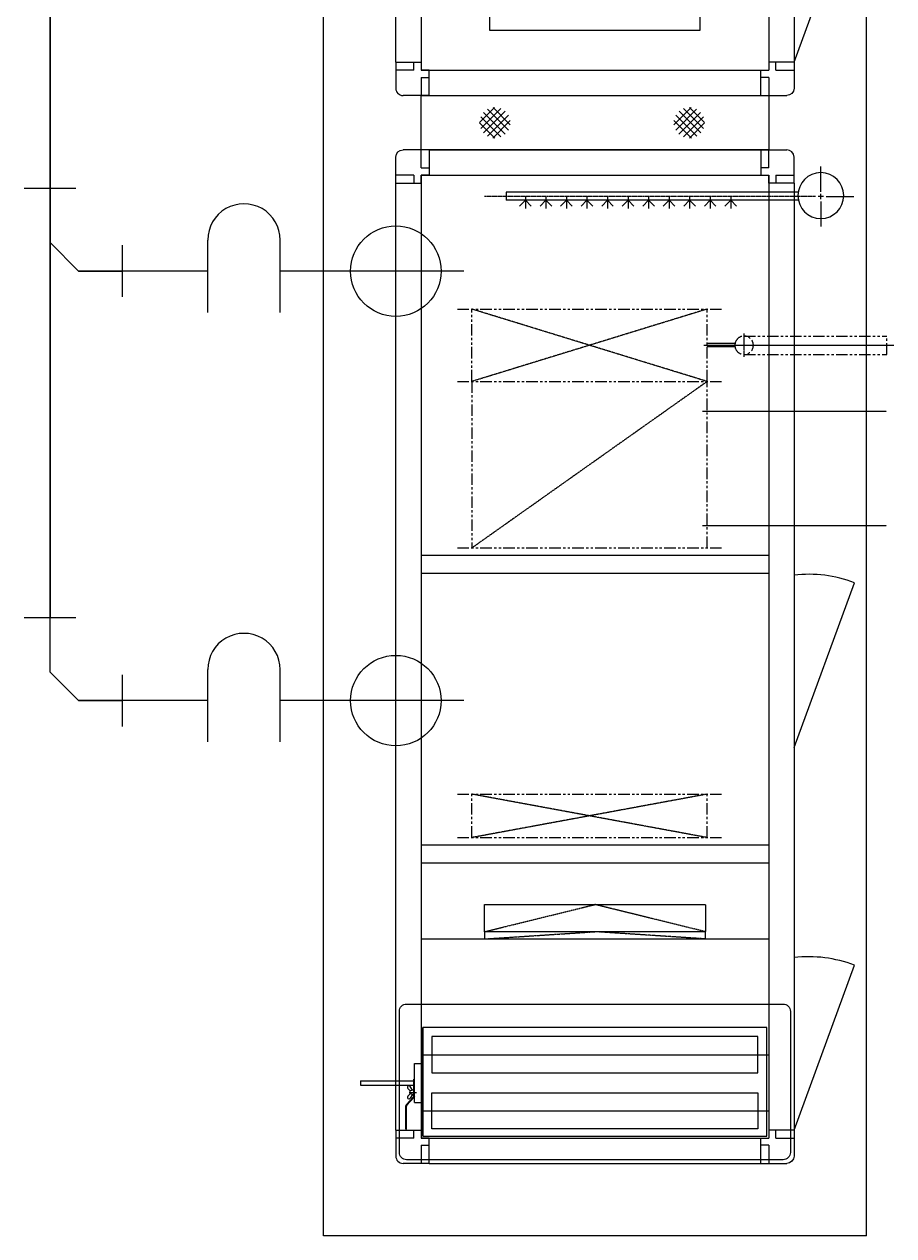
# Model space of a CAD drawing. Header units: millimetres. Extents: x 98929 to 11941380, y 952 to 54154.
# Drawn here: x 114962 to 117363, y 32857 to 36204 of the extents above; entities that cross this region are included whole.
import ezdxf

# ---------------------------------------------------------------- set-up
doc = ezdxf.new("R2010")
doc.units = ezdxf.units.MM
for name, pattern in [('CENTER', [2, 1.25, -0.25, 0.25, -0.25]), ('HIDDEN', [0.375, 0.25, -0.125]), ('PHANTOM', [63.5, 31.75, -6.35, 6.35, -6.35, 6.35, -6.35]), ('PHANTOM2', [1.25, 0.625, -0.125, 0.125, -0.125, 0.125, -0.125])]:
    doc.linetypes.add(name, pattern=pattern)
for name, color, linetype in [('1', 1, 'Continuous'), ('COIL', 1, 'PHANTOM'), ('DAMPER', 7, 'Continuous'), ('DOOR', 4, 'Continuous'), ('FILTER', 1, 'HIDDEN'), ('FRAME', 2, 'Continuous'), ('HU', 1, 'Continuous'), ('pipe', 3, 'Continuous'), ('SD', 4, 'Continuous'), ('빌트인', 8, 'Continuous'), ('오배수', 6, 'Continuous'), ('장비', 8, 'Continuous')]:
    doc.layers.add(name, color=color, linetype=linetype)

# ---------------------------------------------------------------- blocks, each defined once
blk = doc.blocks.new('A$C07EE124B')
at = {"layer": 'FRAME', "color": 7}
for p, q in [((0, 0), (0, 72)), ((92, 92), (20, 92)), ((92, 92), (20, 92)), ((92, 92), (92, 22)), ((0, 0), (70, 0)), ((70, 0), (70, 22)), ((92, 22), (70, 22)), ((92, 22), (70, 22))]:
    blk.add_line(p, q, dxfattribs=at)
at = {"layer": 'FRAME', "color": 251}
for p, q in [((70, 42), (70, 92)), ((70, 42), (92, 42)), ((50, 22), (0, 22)), ((50, 22), (50, 0))]:
    blk.add_line(p, q, dxfattribs=at)
at = {"layer": 'FRAME', "color": 7}
blk.add_arc((20, 72), 20, 90, 180, dxfattribs=at)
blk = doc.blocks.new('MF-75')
at = {"layer": 'FILTER', "color": 1, "linetype": 'PHANTOM2', "ltscale": 0.5}
for p in [(-75, 305), (-75, -305)]:
    blk.add_line(p, (0, 0), dxfattribs=at)
at = {"layer": 'FILTER', "linetype": 'HIDDEN'}
blk.add_lwpolyline([(-75, 305), (0, 305), (0, -305), (-75, -305)], close=True, dxfattribs=at)
blk = doc.blocks.new('PF-20')
at = {"layer": 'FILTER', "color": 1, "linetype": 'PHANTOM2', "ltscale": 0.5}
for p in [(-20, 305), (-20, -305)]:
    blk.add_line(p, (0, 0), dxfattribs=at)
at = {"layer": 'FILTER', "linetype": 'HIDDEN'}
blk.add_lwpolyline([(-20, -305), (0, -305), (0, 305), (-20, 305)], close=True, dxfattribs=at)
blk = doc.blocks.new('11111')
at = {"layer": '1', "color": 1}
for p, q in [((-32.6, -2), (4.4, 35)), ((-28.7, -13.4), (15.8, 31.1)), ((28.4, -13.1), (-16, 31.3)), ((32.1, -1.5), (-4.5, 35)), ((-0.6, -30), (-32.9, 2.3)), ((12.2, -27.5), (-30.4, 15.1)), ((21.6, -21.6), (-24.5, 24.5)), ((-21.9, -21.9), (24.2, 24.2)), ((-12.4, -27.7), (30.1, 14.8)), ((0.6, -30), (32.4, 1.8))]:
    blk.add_line(p, q, dxfattribs=at)
blk = doc.blocks.new('A$C0D134B79')
at = {"layer": 'DAMPER', "linetype": 'Continuous'}
for p, q in [((0, 150), (0, 172.9)), ((0, 171.6), (107.9, 171.6)), ((107.9, 150), (107.9, 172.9)), ((107.9, 150), (0, 150)), ((43.6, 148), (43.6, 150)), ((90.6, 150), (43.6, 150)), ((89.8, 148), (43.6, 148)), ((48, 0.4), (48, 148)), ((59.2, 148), (48.8, 148)), ((60, 0.4), (60, 148)), ((73.8, 144.5), (63.5, 137.6)), ((75.5, 137.9), (68.8, 131.2)), ((72.9, 148), (75.5, 137.9)), ((83.9, 137.9), (75.5, 137.9)), ((79.7, 135.3), (79.7, 155.4)), ((86.5, 148), (83.9, 137.9)), ((83.9, 137.9), (90.6, 131.2)), ((85.6, 144.5), (95.9, 137.6)), ((114.5, 126.6), (92.1, 147)), ((115.3, 128.7), (92.9, 149.1)), ((181.5, 125.7), (116.8, 125.7)), ((181.5, 127.8), (117.6, 127.8)), ((181.5, 125.7), (181.5, 127.8)), ((181.5, 125.7), (181.5, 127.8)), ((48, 0.4), (60, 0.4))]:
    blk.add_line(p, q, dxfattribs=at)
for centre, radius, start, end in [((65.8, 134.1), 4.17, 123.7852, 315), ((89.8, 144.5), 3.47, 47.5638, 90), ((90.6, 146.6), 3.47, 47.5638, 90), ((93.5, 134.1), 4.17, 225, 56.2148), ((116.8, 129.2), 3.47, 227.5638, 270), ((117.6, 131.3), 3.47, 227.5638, 270)]:
    blk.add_arc(centre, radius, start, end, dxfattribs=at)
blk = doc.blocks.new('HR')
at = {"layer": 'HU', "color": 1}
for p, q in [((-12.9, 25.9), (-12.9, 160.4)), ((-36.5, 0), (-158.7, 0)), ((-25.9, 0), (0, 0)), ((-12.9, 12.9), (-12.9, -12.9)), ((10.6, 0), (132.9, 0)), ((-31.1, -439), (-59.4, -410.8)), ((-11.1, -439), (-71.1, -439)), ((-31.1, -439), (-59.4, -467.3)), ((-31.1, -539), (-59.4, -510.8)), ((-11.1, -539), (-71.1, -539)), ((-31.1, -539), (-59.4, -567.3)), ((-11.1, -639), (-71.1, -639)), ((-31.1, -639), (-59.4, -610.8)), ((-31.1, -639), (-59.4, -667.3)), ((-11.1, -739), (-71.1, -739)), ((-31.1, -739), (-59.4, -710.8)), ((-31.1, -739), (-59.4, -767.3)), ((-31.1, -839), (-59.4, -810.8)), ((-11.1, -839), (-71.1, -839)), ((-31.1, -839), (-59.4, -867.3)), ((-11.1, -939), (-71.1, -939)), ((-31.1, -939), (-59.4, -910.8)), ((-31.1, -939), (-59.4, -967.3)), ((-11.1, -1039), (-71.1, -1039)), ((-31.1, -1039), (-59.4, -1010.8)), ((-31.1, -1039), (-59.4, -1067.3)), ((-31.1, -1139), (-59.4, -1110.8)), ((-11.1, -1139), (-71.1, -1139)), ((-31.1, -1139), (-59.4, -1167.3)), ((-11.1, -1239), (-71.1, -1239)), ((-31.1, -1239), (-59.4, -1210.8)), ((-31.1, -1239), (-59.4, -1267.3)), ((-11.1, -1339), (-71.1, -1339)), ((-31.1, -1339), (-59.4, -1310.8)), ((-31.1, -1339), (-59.4, -1367.3)), ((-31.1, -1439), (-59.4, -1410.8)), ((-11.1, -1439), (-71.1, -1439)), ((-31.1, -1439), (-59.4, -1467.3))]:
    blk.add_line(p, q, dxfattribs=at)
at = {"layer": 'HU', "color": 1, "linetype": 'CENTER'}
blk.add_line((-12.9, -25.9), (-12.9, -1637.7), dxfattribs=at)
at = {"layer": 'HU'}
for p, q in [((-31.1, -109.4), (-31.1, -1532.8)), ((8.9, -110.3), (8.9, -1532.8)), ((8.9, -1532.8), (-31.1, -1532.8))]:
    blk.add_line(p, q, dxfattribs=at)
blk.add_circle((-8.5, 0), 111.7, dxfattribs=at)
blk = doc.blocks.new('A$C0286451D')
at = {"layer": '1', "color": 245, "linetype": 'ByBlock', "elevation": 0}
blk.add_lwpolyline([(1416.3, 491.7), (1266.3, 491.7), (1266.3, -468.3), (1416.3, -468.3)], close=True, dxfattribs=at)
at = {"layer": 'COIL', "color": 1, "linetype": 'CENTER'}
for p, q in [((726.3, 312.5, 0), (726.3, 837.1, 0)), ((228, 308.8, 0), (228, 817, 0)), ((544.2, 308.8, 0), (544.2, 817, 0)), ((-513.7, 321.7, 0), (-633.7, -328.3, 0)), ((-633.7, 321.7, 0), (-513.7, -328.3, 0)), ((626.3, 321.7, 0), (166.3, -328.3, 0)), ((826.3, 321.7, 0), (626.3, -328.3, 0)), ((626.3, 321.7, 0), (826.3, -328.3, 0))]:
    blk.add_line(p, q, dxfattribs=at)
at = {"layer": 'COIL', "linetype": 'PHANTOM'}
for p, q in [((700.7, 423.8, 0), (700.7, 818, 0)), ((700.7, 818, 0), (751.8, 818, 0)), ((751.8, 423.8, 0), (751.8, 818, 0)), ((-633.7, -368.3, 0), (-633.7, 361.7, 0)), ((-513.7, -368.3, 0), (-513.7, 361.7, 0)), ((626.3, -368.3, 0), (626.3, 361.7, 0)), ((826.3, -368.3, 0), (826.3, 361.7, 0)), ((-633.7, 321.7, 0), (-513.7, 321.7, 0)), ((166.3, 321.7, 0), (626.3, 321.7, 0)), ((626.3, 321.7, 0), (826.3, 321.7, 0)), ((-633.7, -328.3, 0), (-513.7, -328.3, 0)), ((626.3, -328.3, 0), (166.3, -328.3, 0)), ((626.3, -328.3, 0), (826.3, -328.3, 0))]:
    blk.add_line(p, q, dxfattribs=at)
at = {"layer": 'COIL', "color": 1, "linetype": 'CENTER', "ltscale": 0.4}
blk.add_line((694, 423.5, 0), (758.5, 423.5, 0), dxfattribs=at)
at = {"layer": 'COIL', "linetype": 'Continuous'}
for p, q in [((721.8, 398.7, 0), (721.8, 321.7, 0)), ((730.8, 398.7, 0), (730.8, 321.7, 0))]:
    blk.add_line(p, q, dxfattribs=at)
at = {"layer": 'COIL', "color": 3, "linetype": 'PHANTOM'}
blk.add_line((166.3, -368.3, 0), (166.3, 361.7, 0), dxfattribs=at)
at = {"layer": 'COIL', "linetype": 'PHANTOM'}
blk.add_circle((726.3, 423.8, 0), 25.5, dxfattribs=at)
at = {"layer": 'DAMPER', "linetype": 'ByBlock'}
for p, q in [((-1458.7, 486.7, 0), (-1158.7, 486.7, 0)), ((-1458.7, -463.3, 0), (-1158.7, -463.3, 0))]:
    blk.add_line(p, q, dxfattribs=at)
at = {"layer": 'DAMPER', "color": 1, "linetype": 'ByBlock'}
for p, q in [((-1388.7, -468.3, 0), (-1388.7, 491.7, 0)), ((-1233.6, -468.3, 0), (-1233.6, 491.7, 0))]:
    blk.add_line(p, q, dxfattribs=at)
at = {"layer": 'DAMPER', "linetype": 'ByBlock', "elevation": 0}
blk.add_lwpolyline([(-1503.7, 551.7, 0.414214), (-1523.7, 531.7), (-1523.7, -508.3, 0.414214), (-1503.7, -528.3), (-1113.7, -528.3, 0.414214), (-1093.7, -508.3), (-1093.7, 531.7, 0.414214), (-1113.7, 551.7)], format="xyb", close=True, dxfattribs=at)
blk.add_lwpolyline([(-1458.7, -463.3), (-1458.7, 486.7), (-1158.7, 486.7), (-1158.7, -463.3)], close=True, dxfattribs=at)
at = {"layer": 'DAMPER', "color": 1, "elevation": 0}
for points in [[(-1438.7, -438.3), (-1338.7, -438.3), (-1338.7, 461.7), (-1438.7, 461.7)], [(-1183.6, -438.3), (-1283.6, -438.3), (-1283.6, 461.7), (-1183.6, 461.7)]]:
    blk.add_lwpolyline(points, close=True, dxfattribs=at)
at = {"layer": 'DAMPER', "elevation": 0}
blk.add_lwpolyline([(1596.3, -278.3), (2056.3, -278.3), (2056.3, 301.7), (1596.3, 301.7)], close=True, dxfattribs=at)
at = {"layer": 'DOOR', "elevation": 0}
for points in [[(-1441.7, 561.7), (-986.1, 728.3, -0.119556), (-965.1, 561.7, -0.247312)], [(-385.3, 561.7), (70.3, 728.3, -0.119556), (91.3, 561.7, -0.247312)], [(1508.3, 561.7), (1963.9, 728.3, -0.119556), (1984.9, 561.7, -0.247312)]]:
    blk.add_lwpolyline(points, format="xyb", dxfattribs=at)
at = {"layer": 'FILTER', "linetype": 'ByBlock'}
blk.add_line((-913.7, -468.3, 0), (-913.7, 491.7, 0), dxfattribs=at)
at = {"layer": 'FRAME'}
for p, q in [((1174.3, 561.7, 0), (-1441.7, 561.7, 0)), ((2374.3, 561.7, 0), (1508.3, 561.7, 0)), ((-1533.7, -446.3, 0), (-1533.7, 469.7, 0)), ((1266.3, -446.3, 0), (1266.3, 469.7, 0)), ((1416.3, -446.3, 0), (1416.3, 469.7, 0)), ((-1441.7, -538.3, 0), (1174.3, -538.3, 0)), ((1508.3, -538.3, 0), (2374.3, -538.3, 0))]:
    blk.add_line(p, q, dxfattribs=at)
at = {"layer": 'FRAME', "linetype": 'ByBlock'}
for p, q in [((-1463.7, -468.3, 0), (-1463.7, 491.7, 0)), ((1196.3, 491.7, 0), (-1463.7, 491.7, 0)), ((-703.7, -468.3, 0), (-703.7, 491.7, 0)), ((-653.7, -468.3, 0), (-653.7, 491.7, 0)), ((96.3, -468.3, 0), (96.3, 491.7, 0)), ((146.3, -468.3, 0), (146.3, 491.7, 0)), ((1196.3, -468.3, 0), (1196.3, 491.7, 0)), ((1486.3, -468.3, 0), (1486.3, 491.7, 0)), ((2396.3, 491.7, 0), (1486.3, 491.7, 0)), ((1196.3, -468.3, 0), (-1463.7, -468.3, 0)), ((2396.3, -468.3, 0), (1486.3, -468.3, 0))]:
    blk.add_line(p, q, dxfattribs=at)
at = {"layer": '빌트인', "color": 5, "linetype": 'Continuous', "lineweight": -3}
for p, q in [((-1733.7, 761.7, 0), (-1733.7, -738.3, 0)), ((-1733.7, 761.7, 0), (3116.3, 761.7, 0)), ((-1733.7, -738.3, 0), (3116.3, -738.3, 0))]:
    blk.add_line(p, q, dxfattribs=at)
at = {"xscale": -1.299999999988358, "yscale": 1.299999999999272, "zscale": 1.3, "rotation": 180}
blk.add_blockref('11111', (1341.2, 275.6, 0), dxfattribs=at)
at = {"xscale": 1.299999999988358, "yscale": 1.299999999988358, "zscale": 1.299999999988358}
blk.add_blockref('11111', (1341.2, -267.7, 0), dxfattribs=at)
at = {"layer": 'DAMPER', "linetype": 'Continuous', "xscale": -1}
blk.add_blockref('A$C0D134B79', (-1257.9, -636.2, 0), dxfattribs=at)
at = {"layer": 'FILTER', "xscale": -1, "rotation": 180}
for name, p in [('PF-20', (-893.7, 11.7, 0)), ('MF-75', (-818.7, 11.7, 0))]:
    blk.add_blockref(name, p, dxfattribs=at)
at = {"layer": 'FRAME', "linetype": 'HIDDEN'}
for p in [(-1533.7, 469.7, 0), (1416.3, 469.7, 0)]:
    blk.add_blockref('A$C07EE124B', p, dxfattribs=at)
at = {"layer": 'FRAME', "linetype": 'HIDDEN', "xscale": -1}
blk.add_blockref('A$C07EE124B', (1266.3, 469.7, 0), dxfattribs=at)
at = {"layer": 'FRAME', "linetype": 'HIDDEN', "xscale": -1, "rotation": 180}
for p in [(-1533.7, -446.3, 0), (1416.3, -446.3, 0)]:
    blk.add_blockref('A$C07EE124B', p, dxfattribs=at)
at = {"layer": 'FRAME', "linetype": 'HIDDEN', "rotation": 180}
blk.add_blockref('A$C07EE124B', (1266.3, -446.3, 0), dxfattribs=at)
at = {"layer": 'HU', "color": 3, "xscale": 0.5669999999863649, "yscale": 0.5669999999863649, "zscale": 0.5669999999863649}
blk.add_blockref('HR', (1144.6, 635.6, 0), dxfattribs=at)
blk = doc.blocks.new('P1')
at = {"layer": '1', "color": 1, "linetype": 'Continuous'}
for p, q in [((0, -112.5), (0, 112.5)), ((112.5, 0), (-112.5, 0))]:
    blk.add_line(p, q, dxfattribs=at)
at = {"layer": 'pipe', "color": 2}
blk.add_circle((0, 0), 75, dxfattribs=at)

msp = doc.modelspace()

# ---------------------------------------------------------------- linework, layer by layer
at = {"layer": 'SD', "color": 2}
for p, q in [((115104.6, 35750.9), (114961.8, 35750.9)), ((115232, 35593.6), (115232, 35450.9)), ((115104.6, 34564.3), (114961.8, 34564.3)), ((115232, 34407.1), (115232, 34264.3))]:
    msp.add_line(p, q, dxfattribs=at)
at = {"layer": '오배수', "linetype": 'Continuous', "lineweight": 35}
msp.add_line((115033.2, 34564.3), (115033.2, 38292.8), dxfattribs=at)
at = {"layer": '오배수', "linetype": 'Continuous'}
for p, q in [((115033.2, 35600.9), (115033.2, 35750.9)), ((115033.2, 35600.9), (115111.8, 35522.2)), ((115111.8, 35522.2), (115232, 35522.2)), ((115033.2, 34414.3), (115033.2, 34564.3)), ((115033.2, 34414.3), (115111.8, 34335.7)), ((115111.8, 34335.7), (115232, 34335.7))]:
    msp.add_line(p, q, dxfattribs=at)
at = {"layer": '오배수', "linetype": 'Continuous', "lineweight": -3}
for p, q in [((115468.7, 35408.2), (115468.7, 35608.2)), ((115668.7, 35408.2), (115668.7, 35608.2)), ((115468.7, 35522.2), (115111.8, 35522.2)), ((115963.1, 35522.2), (115668.7, 35522.2)), ((115468.7, 34221.6), (115468.7, 34421.6)), ((115668.7, 34221.6), (115668.7, 34421.6)), ((115468.7, 34335.7), (115111.8, 34335.7)), ((115963.1, 34335.7), (115668.7, 34335.7))]:
    msp.add_line(p, q, dxfattribs=at)
for centre in [(115568.7, 35608.2), (115568.7, 34421.6)]:
    msp.add_arc(centre, 100, 0.0001, 180.0001, dxfattribs=at)

# ---------------------------------------------------------------- block references
at = {"layer": 'pipe', "xscale": 1.666666666658224, "yscale": 1.666666666656965, "zscale": 1.666666666666667, "rotation": 7.040631033637985e-05}
for p in [(115988.1, 35522.2), (115988.1, 34335.7)]:
    msp.add_blockref('P1', p, dxfattribs=at)
at = {"layer": '장비', "linetype": 'Continuous', "lineweight": -3, "xscale": -1, "rotation": 270.000046937379}
msp.add_blockref('A$C0286451D', (116526.3, 34591.1, 0), dxfattribs=at)

doc.saveas('drawing.dxf')
